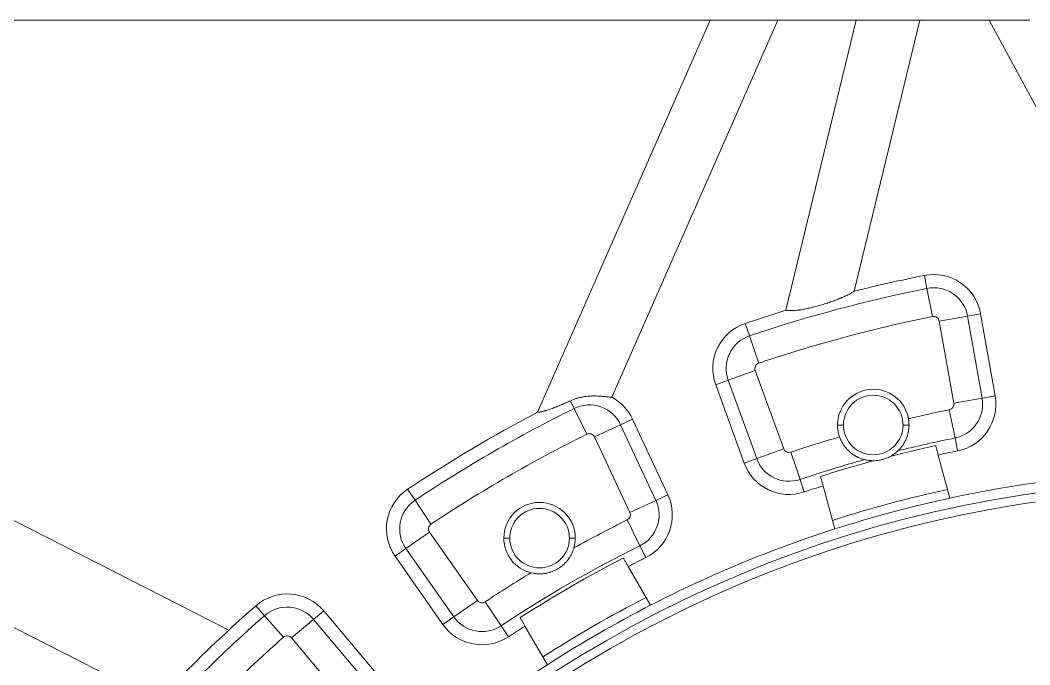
# Model space of a CAD drawing. Header units: millimetres. Extents: x 682 to 1299, y 93 to 733.
# Drawn here: x 768 to 937.5, y 625.1 to 733.4 of the extents above; entities that cross this region are included whole.
import ezdxf

# ---------------------------------------------------------------- set-up
doc = ezdxf.new("R2010")
doc.units = ezdxf.units.MM
doc.layers.add('core', color=7, linetype='Continuous', lineweight=20)

msp = doc.modelspace()

# ---------------------------------------------------------------- linework, layer by layer
at = {"layer": 'core'}
for p, q in [((883.835, 733.386), (744.195, 733.386)), ((883.835, 733.386), (854.835, 667.515)), ((867.307, 670.051), (895.19, 733.386)), ((895.19, 733.386), (883.835, 733.386)), ((908.328, 733.386), (895.19, 733.386)), ((908.328, 733.386), (896.532, 684.649)), ((907.998, 687.846), (919.021, 733.386)), ((919.021, 733.386), (908.328, 733.386)), ((930.65, 733.386), (919.021, 733.386)), ((937.465, 733.386), (930.65, 733.386)), ((930.65, 733.386), (951.498, 694.692)), ((919.771, 690.508), (920.207, 688.328)), ((921.154, 683.592), (920.207, 688.328)), ((922.273, 682.827), (927.03, 683.666)), ((922.273, 682.827), (924.705, 669.036)), ((929.218, 684.052), (927.03, 683.666)), ((927.03, 683.666), (929.461, 669.875)), ((931.65, 670.261), (929.218, 684.052)), ((889.704, 682.451), (890.416, 680.346)), ((891.964, 675.771), (890.416, 680.346)), ((891.377, 674.549), (886.838, 672.897)), ((896.166, 661.389), (891.377, 674.549)), ((884.75, 672.137), (886.838, 672.897)), ((891.628, 659.738), (886.838, 672.897)), ((884.75, 672.137), (889.54, 658.977)), ((860.363, 669.45), (861, 668.161)), ((924.705, 669.036), (929.461, 669.875)), ((931.65, 670.261), (929.461, 669.875)), ((863.141, 663.832), (861, 668.161)), ((923.959, 667.942), (924.913, 663.208)), ((870.812, 666.363), (868.797, 665.424)), ((876.73, 653.671), (870.812, 666.363)), ((864.42, 663.383), (868.797, 665.424)), ((868.797, 665.424), (874.716, 652.732)), ((905.195, 665.386), (906.195, 665.386)), ((917.195, 665.386), (916.195, 665.386)), ((864.42, 663.383), (870.339, 650.691)), ((925.352, 661.029), (924.913, 663.208)), ((896.166, 661.389), (891.628, 659.738)), ((897.36, 660.815), (898.901, 656.238)), ((889.54, 658.977), (891.628, 659.738)), ((924.036, 653.093), (922.093, 660.346)), ((899.61, 654.132), (898.901, 656.238)), ((803.041, 630.951), (756.375, 654.716)), ((833.058, 654.59), (834.291, 652.741)), ((902.774, 655.169), (904.717, 647.917)), ((836.97, 648.722), (834.291, 652.741)), ((870.339, 650.691), (874.716, 652.732)), ((876.73, 653.671), (874.716, 652.732)), ((869.901, 649.441), (872.048, 645.115)), ((836.719, 647.39), (832.763, 644.619)), ((844.751, 635.918), (836.719, 647.39)), ((849.195, 646.386), (850.195, 646.386)), ((861.195, 646.386), (860.195, 646.386)), ((830.942, 643.345), (832.763, 644.619)), ((840.795, 633.148), (832.763, 644.619)), ((873.036, 643.124), (872.048, 645.115)), ((830.942, 643.345), (838.975, 631.873)), ((873.819, 635.118), (870.064, 641.621)), ((750.825, 639.587), (791.075, 619.089)), ((844.751, 635.918), (840.795, 633.148)), ((846.052, 635.673), (848.726, 631.65)), ((807.564, 635.027), (809.031, 633.358)), ((818.973, 634.16), (817.271, 632.732)), ((827.975, 623.433), (818.973, 634.16)), ((812.219, 629.73), (809.031, 633.358)), ((813.571, 629.628), (817.271, 632.732)), ((817.271, 632.732), (826.272, 622.004)), ((838.975, 631.873), (840.795, 633.148)), ((803.067, 630.938), (803.041, 630.951)), ((849.956, 629.799), (848.726, 631.65)), ((852.744, 631.621), (856.498, 625.118)), ((813.571, 629.628), (822.572, 618.9))]:
    msp.add_line(p, q, dxfattribs=at)
for centre, radius, start, end in [((967.195, 453.386), 241.818, 101.30977, 104.16982), ((921.34, 682.663), 8, 10, 101.30977), ((967.195, 453.386), 239.595, 101.30977, 108.69023), ((921.34, 682.663), 5.778, 10, 101.30977), ((967.195, 453.386), 241.818, 106.99051, 108.69023), ((967.195, 453.386), 234.766, 101.30977, 108.69023), ((921.34, 682.663), 0.948, 10, 101.30977), ((892.267, 674.873), 8, 108.69023, 200), ((892.267, 674.873), 5.778, 108.69023, 200), ((892.267, 674.873), 0.948, 108.69023, 200), ((911.195, 665.386), 6, 10.17354, 180), ((863.561, 662.982), 8, 25, 62.08005), ((911.195, 665.386), 5, 0, 180), ((923.772, 668.872), 5.778, 281.39321, 10), ((923.772, 668.872), 8, 281.39321, 10), ((967.195, 453.386), 239.595, 116.30977, 123.69023), ((863.561, 662.982), 5.778, 25, 116.30977), ((967.195, 453.386), 218.87, 101.39321, 103.231), ((923.772, 668.872), 0.948, 281.39321, 10), ((967.195, 453.386), 241.818, 117.68724, 123.69023), ((911.195, 665.386), 6, 180, 199.41999), ((911.195, 665.386), 5, 180, 0), ((967.195, 453.386), 234.766, 116.30977, 123.69023), ((863.561, 662.982), 0.948, 25, 116.30977), ((967.195, 453.386), 218.87, 106.36253, 108.60679), ((967.195, 453.386), 214.04, 101.39321, 104.01976), ((897.057, 661.714), 0.948, 200, 288.60679), ((967.195, 453.386), 213.449, 102.31473, 104.41343), ((967.195, 453.386), 211.818, 101.39321, 102.29404), ((897.057, 661.714), 5.778, 200, 288.60679), ((967.195, 453.386), 214.04, 105.57376, 108.60679), ((967.195, 453.386), 213.449, 105.18009, 107.68527), ((897.057, 661.714), 8, 200, 288.60679), ((967.195, 453.386), 204.318, 92.80537, 102.19463), ((967.195, 453.386), 202.61, 0, 180), ((967.195, 453.386), 201.12, 0, 180), ((837.495, 647.933), 8, 123.69023, 215), ((967.195, 453.386), 211.818, 107.70596, 108.60679), ((967.195, 453.386), 205.818, 102.21509, 107.78491), ((837.495, 647.933), 5.778, 123.69023, 215), ((855.195, 646.386), 6, 0, 180), ((869.479, 650.291), 5.778, 296.39321, 25), ((869.479, 650.291), 8, 296.39321, 25), ((967.195, 453.386), 204.318, 102.19463, 107.80537), ((855.195, 646.386), 5, 0, 180), ((869.479, 650.291), 0.948, 296.39321, 25), ((967.195, 453.386), 218.87, 116.39321, 119.03524), ((837.495, 647.933), 0.948, 123.69023, 215), ((967.195, 453.386), 204.318, 107.80537, 117.19463), ((855.195, 646.386), 6, 180, 256.09305), ((855.195, 646.386), 5, 180, 0), ((855.195, 646.386), 6, 344.16107, 0), ((967.195, 453.386), 214.04, 116.39321, 123.60679), ((967.195, 453.386), 213.449, 117.31473, 122.68527), ((967.195, 453.386), 211.818, 116.39321, 117.29404), ((967.195, 453.386), 218.87, 121.21888, 123.60679), ((812.845, 629.018), 8, 40, 131.30977), ((845.528, 636.462), 0.948, 215, 303.60679), ((967.195, 453.386), 205.818, 117.21509, 122.78491), ((967.195, 453.386), 241.818, 131.30977, 132.75244), ((812.845, 629.018), 5.778, 40, 131.30977), ((967.195, 453.386), 204.318, 117.19463, 122.80537), ((967.195, 453.386), 239.595, 131.30977, 138.69023), ((845.528, 636.462), 5.778, 215, 303.60679), ((967.195, 453.386), 241.791, 132.75009, 136.7435), ((845.528, 636.462), 8, 215, 303.60679), ((967.195, 453.386), 211.818, 122.70596, 123.60679), ((967.195, 453.386), 234.766, 131.30977, 138.69023), ((812.845, 629.018), 0.948, 40, 131.30977), ((967.195, 453.386), 204.318, 122.80537, 132.19463)]:
    msp.add_arc(centre, radius, start, end, dxfattribs=at)
for points, knots in [([(907.998, 687.846), (907.84, 687.743), (907.668, 687.641), (907.304, 687.437), (907.11, 687.335), (906.702, 687.132), (906.488, 687.03), (906.15, 686.878), (906.035, 686.827), (905.887, 686.764), (905.858, 686.751), (905.798, 686.726), (905.709, 686.688), (905.618, 686.651), (905.315, 686.526), (904.818, 686.33), (904.296, 686.141), (903.896, 686.002), (903.761, 685.956), (903.59, 685.899), (903.556, 685.888), (903.487, 685.865), (903.384, 685.832), (903.281, 685.798), (902.937, 685.689), (902.661, 685.604), (902.105, 685.443), (901.826, 685.365), (901.405, 685.255), (901.265, 685.219), (901.053, 685.166), (900.983, 685.149), (900.841, 685.115), (900.771, 685.098), (900.42, 685.017), (900.144, 684.957), (899.601, 684.849), (899.334, 684.8), (899.007, 684.748), (898.942, 684.738), (898.813, 684.719), (898.749, 684.71), (898.559, 684.684), (898.436, 684.669), (898.075, 684.629), (897.847, 684.61), (897.524, 684.595), (897.42, 684.592), (897.269, 684.591), (897.219, 684.591), (897.146, 684.592), (897.122, 684.593), (897.075, 684.594), (896.958, 684.598), (896.761, 684.613), (896.605, 684.635), (896.532, 684.649)], [0, 0, 0, 0, 0.0625, 0.0625, 0.125, 0.125, 0.1875, 0.1875, 0.21875, 0.21875, 0.2265625, 0.2265625, 0.234375, 0.25, 0.25, 0.3125, 0.375, 0.375, 0.40625, 0.40625, 0.4140625, 0.4140625, 0.421875, 0.4375, 0.4375, 0.5, 0.5, 0.5625, 0.5625, 0.59375, 0.59375, 0.609375, 0.609375, 0.625, 0.625, 0.6875, 0.6875, 0.75, 0.75, 0.765625, 0.765625, 0.78125, 0.78125, 0.8125, 0.8125, 0.875, 0.875, 0.90625, 0.90625, 0.921875, 0.921875, 0.9296875, 0.9296875, 0.9375, 0.96875, 1, 1, 1, 1]), ([(860.363, 669.45), (860.107, 669.332), (859.851, 669.216), (859.343, 668.991), (859.09, 668.882), (858.587, 668.669), (858.337, 668.566), (857.964, 668.418), (857.84, 668.369), (857.654, 668.298), (857.592, 668.275), (857.47, 668.229), (857.409, 668.206), (857.105, 668.094), (856.868, 668.011), (856.521, 667.897), (856.407, 667.86), (856.238, 667.809), (856.182, 667.792), (856.071, 667.76), (856.016, 667.745), (855.854, 667.7), (855.749, 667.673), (855.546, 667.624), (855.448, 667.603), (855.259, 667.566), (855.169, 667.551), (854.996, 667.527), (854.913, 667.519), (854.835, 667.515)], [0, 0, 0, 0, 0.125, 0.125, 0.25, 0.25, 0.375, 0.375, 0.4375, 0.4375, 0.46875, 0.46875, 0.5, 0.5, 0.625, 0.625, 0.6875, 0.6875, 0.71875, 0.71875, 0.75, 0.75, 0.8125, 0.8125, 0.875, 0.875, 0.9375, 0.9375, 1, 1, 1, 1]), ([(867.307, 670.051), (867.217, 670.055), (867.122, 670.061), (866.923, 670.077), (866.819, 670.087), (866.6, 670.11), (866.485, 670.122), (866.246, 670.148), (866.121, 670.162), (865.958, 670.178), (865.925, 670.181), (865.858, 670.188), (865.758, 670.198), (865.656, 670.207), (865.449, 670.225), (865.307, 670.235), (864.872, 670.262), (864.568, 670.272), (864.211, 670.27), (864.171, 670.269), (864.09, 670.268), (863.97, 670.265), (863.849, 670.26), (863.606, 670.248), (863.443, 670.236), (862.952, 670.188), (862.621, 670.14), (862.247, 670.065), (862.205, 670.056), (862.122, 670.038), (861.998, 670.01), (861.875, 669.98), (861.629, 669.916), (861.467, 669.869), (860.986, 669.714), (860.671, 669.592), (860.363, 669.45)], [0, 0, 0, 0, 0.0625, 0.0625, 0.125, 0.125, 0.1875, 0.1875, 0.25, 0.25, 0.265625, 0.265625, 0.28125, 0.3125, 0.3125, 0.375, 0.375, 0.5, 0.5, 0.515625, 0.515625, 0.53125, 0.5625, 0.5625, 0.625, 0.625, 0.75, 0.75, 0.765625, 0.765625, 0.78125, 0.8125, 0.8125, 0.875, 0.875, 1, 1, 1, 1]), ([(917.195, 665.386), (917.195, 665.258), (917.191, 665.133), (917.175, 664.886), (917.164, 664.764), (917.119, 664.405), (917.075, 664.172), (917.012, 663.918), (917.005, 663.89), (916.991, 663.834), (916.983, 663.806), (916.96, 663.723), (916.944, 663.668), (916.894, 663.506), (916.858, 663.401), (916.744, 663.094), (916.659, 662.899), (916.544, 662.668), (916.521, 662.623), (916.473, 662.533), (916.449, 662.488), (916.375, 662.357), (916.325, 662.273), (916.223, 662.111), (916.171, 662.032), (916.066, 661.881), (916.012, 661.809), (915.905, 661.669), (915.852, 661.602), (915.771, 661.505), (915.744, 661.474), (915.691, 661.413), (915.664, 661.383), (915.585, 661.296), (915.534, 661.241), (915.434, 661.14), (915.387, 661.093), (915.342, 661.05)], [0, 0, 0, 0, 0.0625, 0.0625, 0.125, 0.125, 0.25, 0.25, 0.265625, 0.265625, 0.28125, 0.28125, 0.3125, 0.3125, 0.375, 0.375, 0.5, 0.5, 0.53125, 0.53125, 0.5625, 0.5625, 0.625, 0.625, 0.6875, 0.6875, 0.75, 0.75, 0.8125, 0.8125, 0.84375, 0.84375, 0.875, 0.875, 0.9375, 0.9375, 1, 1, 1, 1]), ([(909.729, 659.567), (909.659, 659.585), (909.582, 659.606), (909.42, 659.654), (909.334, 659.681), (909.158, 659.741), (909.067, 659.775), (908.88, 659.849), (908.784, 659.89), (908.638, 659.957), (908.589, 659.981), (908.515, 660.017), (908.49, 660.03), (908.44, 660.055), (908.316, 660.12), (908.191, 660.19), (907.991, 660.311), (907.891, 660.376), (907.692, 660.513), (907.592, 660.586), (907.394, 660.741), (907.296, 660.823), (907.149, 660.955), (907.1, 661), (907.003, 661.092), (906.955, 661.139), (906.813, 661.284), (906.721, 661.385), (906.541, 661.596), (906.453, 661.706), (906.326, 661.879), (906.284, 661.938), (906.222, 662.028), (906.202, 662.058), (906.161, 662.12), (906.062, 662.274), (905.969, 662.434), (905.829, 662.696), (905.764, 662.83), (905.643, 663.105), (905.587, 663.246), (905.536, 663.391)], [0, 0, 0, 0, 0.0625, 0.0625, 0.125, 0.125, 0.1875, 0.1875, 0.25, 0.25, 0.28125, 0.28125, 0.296875, 0.296875, 0.3125, 0.375, 0.375, 0.4375, 0.4375, 0.5, 0.5, 0.5625, 0.5625, 0.59375, 0.59375, 0.625, 0.625, 0.6875, 0.6875, 0.75, 0.75, 0.78125, 0.78125, 0.796875, 0.796875, 0.8125, 0.875, 0.875, 0.9375, 0.9375, 1, 1, 1, 1]), ([(914.064, 660.116), (914.139, 660.157), (914.21, 660.198), (914.344, 660.278), (914.408, 660.318), (914.529, 660.397), (914.587, 660.437), (914.699, 660.515), (914.752, 660.554), (914.907, 660.67), (915.002, 660.747), (915.18, 660.899), (915.263, 660.975), (915.342, 661.05)], [0, 0, 0, 0, 0.125, 0.125, 0.25, 0.25, 0.375, 0.375, 0.5, 0.5, 0.75, 0.75, 1, 1, 1, 1]), ([(909.729, 659.567), (909.835, 659.541), (909.945, 659.516), (910.175, 659.472), (910.296, 659.452), (910.487, 659.427), (910.553, 659.42), (910.688, 659.407), (910.758, 659.401), (910.903, 659.392), (910.978, 659.389), (911.135, 659.385), (911.217, 659.385), (911.302, 659.387)], [0, 0, 0, 0, 0.25, 0.25, 0.5, 0.5, 0.625, 0.625, 0.75, 0.75, 0.875, 0.875, 1, 1, 1, 1]), ([(911.302, 659.387), (911.542, 659.391), (911.781, 659.41), (912.254, 659.475), (912.489, 659.522), (912.781, 659.599), (912.839, 659.615), (912.956, 659.65), (913.014, 659.668), (913.187, 659.725), (913.3, 659.766), (913.636, 659.899), (913.853, 660.001), (914.064, 660.116)], [0, 0, 0, 0, 0.25, 0.25, 0.5, 0.5, 0.5625, 0.5625, 0.625, 0.625, 0.75, 0.75, 1, 1, 1, 1]), ([(860.967, 644.748), (860.914, 644.561), (860.852, 644.378), (860.712, 644.021), (860.634, 643.846), (860.462, 643.506), (860.367, 643.339), (860.239, 643.136), (860.213, 643.096), (860.159, 643.016), (860.132, 642.976), (860.048, 642.857), (859.991, 642.78), (859.815, 642.553), (859.69, 642.408), (859.428, 642.13), (859.291, 641.997), (859.074, 641.808), (859, 641.746), (858.887, 641.656), (858.848, 641.626), (858.771, 641.568), (858.732, 641.539), (858.535, 641.398), (858.374, 641.293), (858.042, 641.101), (857.872, 641.013), (857.524, 640.853), (857.346, 640.781), (857.118, 640.702), (857.073, 640.687), (856.98, 640.657), (856.934, 640.643), (856.795, 640.602), (856.702, 640.577), (856.422, 640.51), (856.235, 640.473), (855.857, 640.419), (855.666, 640.401), (855.379, 640.388), (855.283, 640.386), (855.138, 640.386), (855.089, 640.386), (854.993, 640.389), (854.945, 640.391), (854.704, 640.403), (854.512, 640.422), (854.131, 640.478), (853.941, 640.515), (853.753, 640.562)], [0, 0, 0, 0, 0.0625, 0.0625, 0.125, 0.125, 0.1875, 0.1875, 0.203125, 0.203125, 0.21875, 0.21875, 0.25, 0.25, 0.3125, 0.3125, 0.375, 0.375, 0.40625, 0.40625, 0.421875, 0.421875, 0.4375, 0.4375, 0.5, 0.5, 0.5625, 0.5625, 0.625, 0.625, 0.640625, 0.640625, 0.65625, 0.65625, 0.6875, 0.6875, 0.75, 0.75, 0.8125, 0.8125, 0.84375, 0.84375, 0.859375, 0.859375, 0.875, 0.875, 0.9375, 0.9375, 1, 1, 1, 1])]:
    msp.add_open_spline(points, degree=3, knots=knots, dxfattribs=at)
for points in [[(917.1, 666.445), (917.132, 666.271), (917.179, 665.919), (917.195, 665.564), (917.195, 665.386)], [(921.67, 661.923), (921.717, 661.748), (921.811, 661.397), (921.952, 660.871), (922.046, 660.521), (922.093, 660.346)], [(902.774, 655.169), (902.727, 655.345), (902.633, 655.695), (902.492, 656.221), (902.398, 656.571), (902.351, 656.747)], [(869.248, 643.035), (869.339, 642.877), (869.52, 642.563), (869.792, 642.092), (869.974, 641.778), (870.064, 641.621)], [(852.744, 631.621), (852.653, 631.778), (852.472, 632.092), (852.2, 632.563), (852.018, 632.877), (851.927, 633.035)]]:
    msp.add_open_spline(points, degree=3, dxfattribs=at)

doc.saveas('drawing.dxf')
